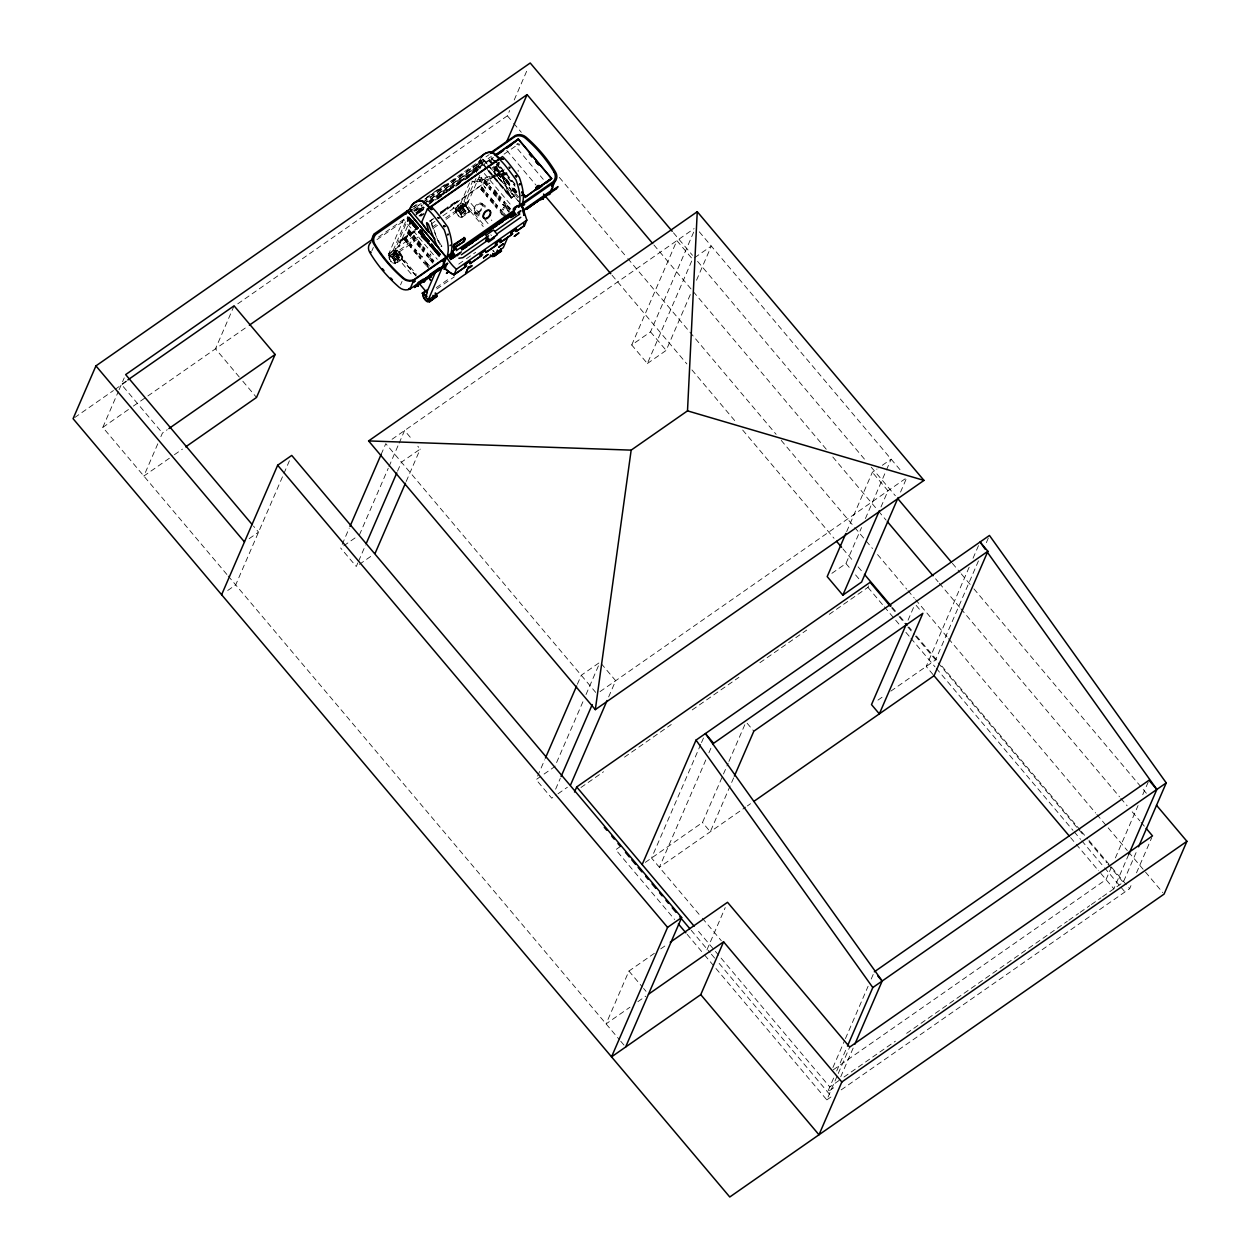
<?xml version="1.0" encoding="UTF-8"?>
<svg xmlns="http://www.w3.org/2000/svg" width="1260" height="1260" viewBox="0 0 1260 1260"><rect width="100%" height="100%" fill="white"/><g stroke="black" fill="none" stroke-linecap="round" stroke-linejoin="round"><path stroke-width="0.75" stroke-dasharray="5 3.75" d="M485.887 167.927L479.556 160.429L476.248 168.1L476.154 171.281L479.824 162.792L483.604 160.178M453.836 207.443L452.938 208.325L453.71 207.837M473.697 171.061L474.815 170.195L473.917 170.73M393.561 253.008C395.026 248.346 396.522 255.166 393.561 253.008C394.207 259.245 397.483 250.677 393.64 252.693M393.97 254.819L395.687 254.504M460.105 206.419C461.585 201.726 462.971 208.64 460.105 206.419C460.735 212.657 464.026 204.089 460.183 206.105M460.514 208.231L462.231 207.916M422.399 257.024L421.927 256.205M489.951 183.724L488.927 182.842M491.51 219.98L491.841 220.657M502.567 208.735L503.228 210.042L502.992 209.191M423.549 204.12L476.69 167.06L476.154 171.281L479.95 160.886L479.115 161.469M489.778 160.319L493.274 163.69M493.778 166.95C496.361 173.786 501.637 173.565 494.188 166.714M498.031 171.801L493.999 166.934M499.18 170.761C485.935 156.523 507.717 180.92 495.101 166.257M505.465 180.227C517.687 195.631 496.849 170.005 509.355 185.362M505.638 178.81L501.354 173.833L505.339 179.156M506.536 179.802C518.821 197.127 498.598 166.462 509.906 184.905M515.844 192.56C514.568 196.324 506.583 178.715 515.529 193.064M516.616 192.323L512.363 187.204L516.6 192.119M409.327 235.541L415.312 231.178M409.784 234.486L417.154 229.162M446.607 190.717L454.246 185.283L446.654 190.748M456.655 183.708L464.294 178.274L456.703 183.739M457.632 201.001L450.009 206.451L457.648 201.017M506.095 179.755L510.016 184.653M515.687 192.78L511.198 188.386M515.986 193.882L519.057 197.3M394.034 251.764L395.482 252.409M395.152 253.166L393.876 253.386M460.577 205.175L462.026 205.821M461.695 206.577L460.42 206.798M393.089 250.582L406.964 218.452M226.894 574.466L102.8 427.392L118.298 391.577M119.07 389.781L124.236 377.874M157.799 443.803L143.845 476.044L172.825 455.837M160.886 436.637L162.446 433.062L167.265 429.691M234.077 305.834L215.476 348.815L241.605 379.764M371.873 250.866L373.354 247.432M289.422 460.766L235.699 584.908L224.752 592.547M395.561 263.797C394.837 255.481 380.079 255.78 395.955 249.889L400.255 252.614L403.184 258.473L395.561 263.797L393.923 259.765L388.868 253.512L403.562 219.571L404.806 221.051M388.316 255.213L391.891 257.15L406.429 222.721M392.758 254.315L396.459 250.74L416.383 274.349M398.412 246.062L398.018 246.456M395.231 254.756L407.72 225.902M400.554 284.855L402.034 281.437M473.697 171.234L474.815 170.195M460.624 203.474L469.901 182.038M473.76 173.108L475.303 169.533M480.926 158.224L480.139 160.02L487.636 168.903M442.937 215.806L463.995 201.127L472.5 181.471M476.359 172.541L482.485 158.382L521.183 204.435M482.753 159.075L479.052 167.627L493.542 157.516M483.73 159.862L479.918 168.651L478.674 167.186M463.601 207.081L476.091 178.227M446.119 219.272L467.019 204.703L481.084 172.368M484.013 165.595L485.462 162.272M237.746 303.833L507.37 115.81L509.654 110.518M514.222 99.965L527.168 70.04M492.124 164.666L489.258 160.886L492.235 164.414M489.605 160.839L493.164 163.942M491.998 157.264L491.526 158.366L495.227 162.776M490.156 162.839L492.518 157.374M493.621 166.918L497.716 171.848M498.393 162.241L494.188 171.029A3.244 1.244 55.1 0 0 495.652 174.762L500.881 180.637L503.953 178.463L501.637 170.572L502.661 170.62L510.709 190.071A9.859 3.811 55.1 0 0 514.127 195.867L511.056 198.23L487.006 169.738M489.526 183.267L486.454 185.566M499.433 163.658L497.117 168.982A3.244 1.244 55.1 0 0 498.598 172.714L500.945 180.621M498.55 171.376L494.692 166.147M504.488 179.755L500.22 174.793L504.441 179.802M500.645 174.746L504.709 179.188M342.2 544.383L349.209 528.192M381.134 454.435L385.796 443.646L595.681 692.386M504.016 179.849L500.677 174.478M509.292 185.377L505.622 180.259M359.431 534.886L388.238 468.326M389.009 466.531L398.349 444.938M399.136 443.142L404.586 430.542L411.799 439.094M515.718 192.874L511.34 187.929M516.773 191.961L512.914 187L516.884 191.709M511.056 198.23L514.127 195.867M499.18 162.729A220.043 84.971 55.1 0 0 494.77 170.62A3.244 1.244 55.1 0 0 496.251 174.352C508.363 193.945 494.723 164.95 501.181 173.549L508.363 191.709A9.859 3.811 55.1 0 0 511.78 197.505L488.864 170.824M357.84 562.921L356.281 566.512L340.641 547.99M358.612 561.125L365.62 544.934M397.546 471.161L401.436 462.168L420.226 449.08L417.816 446.229M406.208 481.462L420.226 449.08M631.733 344.972L676.888 240.629L692.527 259.15L647.372 363.51L631.733 344.972L650.522 331.868L694.89 229.32M647.372 363.51L666.162 350.406L691.063 292.84M696.512 280.24L711.317 246.062L694.102 258.064M537.658 776.034L544.666 759.843M577.363 684.274L581.254 675.281L600.028 662.177M582.908 701.757L554.872 766.537L542.351 775.262M586.01 694.559L598.469 665.784M555.628 789.169L560.29 778.365M608.659 696.906L615.667 680.715L601.24 663.61M700.733 744.376L651.546 858.028L701.096 916.744M701.505 742.581L704.623 735.367M705.805 759.969L659.374 867.289L745.731 807.061M708.908 752.818L712.782 743.872M654.365 953.316L628.929 971.066L606.076 1023.876L629.937 1007.228M645.293 862.391L702.497 822.496L722.705 775.798M723.476 774.002L728.138 763.229M728.926 761.434L746.014 721.917M733.635 777.877L710.309 831.758L702.497 822.496M846.657 531.641L872.345 472.264L877.039 468.988M831.883 573.332L845.964 563.519L861.541 527.53M865.431 518.537L885.67 471.76M886.457 469.964L891.119 459.16L878.598 467.901M880.976 506.992L887.985 490.801L872.345 472.264M900.538 492.093L905.987 479.493M706.955 949.819L725.24 907.578M829.253 614.329L867.951 587.349L870.125 582.325M908.05 620.203L914.256 605.84M969.145 567.252L926.21 666.461L934.022 675.738M973.051 558.243L979.288 543.816M890.82 691.141L935.597 659.925L978.532 560.716M986.344 542.666L988.675 537.264M832.923 1067.519L844.641 1040.429M845.428 1038.634L868.093 986.265M871.211 979.036L873.558 973.618M833.632 1078.072L827.615 1091.979L835.679 1086.356M836.703 1070.968L846.689 1047.895M704.671 955.111L826.828 1099.886L837.49 1075.237M838.246 1073.488L849.681 1047.076M840.735 1076.78L853.24 1047.895M1111.493 866.943L1106.028 879.575L831.364 1071.126M1115.399 857.903L1138.063 805.534M1142.741 794.698L1148.994 780.255M1128.692 854.532L1113.84 888.836L1098.436 870.581M1102.594 896.679L1123.227 882.299L1137.056 850.342M841.192 1089.869L1129.653 888.678L1131.937 883.402M1136.504 872.833L1151.75 837.632M397.971 246.535L398.79 246.125M476.248 168.1L473.429 173.187L478.674 169.533M480.107 179.66L479.824 181.062L480.832 180.022M416.036 214.2L423.659 208.814L416.209 214.216M424.022 207.963L416.524 213.223M463.759 179.503L456.687 184.228M398.176 246.188L398.601 245.794M480.753 180.952L479.619 180.873L480.044 179.66M501.779 170.257L498.708 172.62L503.874 178.573M417.406 211.633L424.305 206.813M453.458 186.763L446.638 191.237M450.891 204.892L457.616 200.498M433.676 200.56L426.951 204.97M443.63 193.615L436.732 198.434M456.215 185.299L463.034 180.826M472.973 173.171L465.901 178.07M410.681 232.942L413.264 231.43M414.902 208.026L421.297 203.537M422.903 202.419L479.824 162.792L478.973 161.784L479.808 161.201M126.221 381.055L121.401 384.41L162.446 433.062M74.686 417.564L113.447 390.537M115.054 389.419L126.362 381.528M411.91 207.601L416.745 204.23M426.416 197.489L445.741 184.023M413.894 206.955L417.076 204.734M425.061 199.159L429.865 195.82M475.933 163.69L431.455 194.717L478.894 163.233M485.966 156.823L489.195 154.586M411.548 210.2L421.171 203.49M422.777 202.372L481.383 161.501M102.8 427.392L131.78 407.185M133.387 406.066L146.255 397.089M147.877 395.955L247.748 326.308M413.894 210.436L421.958 204.813M423.565 203.679L491.321 156.429M413.878 210.861L421.927 205.238M414.194 211.381L422.147 205.821M428.51 201.395L476.69 167.06M378.52 237.037L407.736 216.657M415.784 211.05L422.21 206.561M428.652 202.073L492.77 157.358M423.36 206.75L417.375 211.066L424.557 206.199M430.148 202.009L434.558 199.001L429.975 202.419M376.976 239.62L404.365 220.516M415.595 212.861L423.533 207.317M429.896 202.891L480.784 167.407M416.414 212.956L424.321 207.427M427.88 205.065L472.689 173.817M437.661 198.529L443.363 194.261M445.993 192.717L450.135 189.835M466.988 178.07L472.5 174.227M437.377 199.174L441.52 196.292M455.758 186.354L459.9 183.456M465.334 179.676L470.846 175.833M416.036 214.798L423.202 209.869L415.847 215.208M504.047 154.161L515.356 146.27L543.265 179.345M419.186 215.618L421.942 213.696M419.013 216.027L421.769 214.105M419.958 216.106L424.1 213.208M420.872 216.2L423.628 214.279M440.496 212.861L447.678 207.931L440.323 213.271M414.209 231.509L409.831 234.502M429.959 220.957L432.716 219.035M441.425 212.956L504.079 169.234M415.138 231.604L409.374 235.573M429.786 221.366L435.298 217.523M439.866 214.326L504.441 169.249M487.147 169.423L511.182 197.914A9.859 3.811 55.1 0 1 507.764 192.119L501.181 173.549M388.868 253.512L415.595 234.88M431.676 223.666L434.889 221.429M454.86 208.625L462.499 203.301L466.798 206.026L469.728 211.885L462.105 217.208L459.065 211.585L454.86 208.625L459.16 211.349L462.105 217.208M455.238 209.066C462.326 199.663 466.924 204.593 469.728 211.885M388.694 255.654C395.183 246.944 400.444 250.472 402.806 258.017L394.569 263.75M396.459 250.74L393.372 252.898L413.296 276.507M389.324 256.064L392.269 254.016M393.419 253.228L396.349 251.181M455.868 209.475L458.798 207.427M459.963 206.64L462.892 204.593M459.144 208.294L460.325 207.475M392.6 254.882L418.588 236.723M432.889 226.737L436.07 224.532M445.615 217.87L468.153 202.261M391.891 257.103L419.092 238.124M433.393 228.155L438.165 224.816M397.12 260.899L398.302 260.08M463.664 214.31L464.845 213.491M461.113 217.161A4.646 1.795 55.1 0 0 458.514 210.593A4.646 1.795 55.1 0 0 455.837 212.2A4.646 1.795 55.1 0 0 461.113 217.161L469.35 211.444M438.827 242.77A9.859 3.811 55.1 0 1 437.929 240.817L431.345 222.248M488.88 170.383L510.127 195.552L512.473 193.914M174.431 454.702L182.48 449.095M458.719 264.112L464.877 259.828M466.42 258.741L475.666 252.299M436.275 287.627L450.592 277.641M436.779 289.028L454.277 276.838M249.165 538.666L258.552 532.114L253.496 526.113M392.065 439.267L694.102 228.611M343.775 545.801L356.296 537.075M359.415 564.338L371.936 555.597M600.012 691.63L905.2 478.784M540.792 776.349L536.098 779.625L551.738 798.163L556.432 794.887M557.991 793.8L567.378 787.248M580.955 787.5L603.524 771.766M624.487 757.15L671.249 724.531M692.212 709.915L738.958 677.297M759.922 662.681L806.683 630.079M620.44 846.436L615.746 849.712L674.62 919.485M877.952 700.119L882.772 696.764M747.337 805.943L750.551 803.691M660.728 948.89L665.5 945.551M637.875 1001.684L645.829 996.14M839.176 1080.403L829.789 1086.939L696.67 929.187M843.995 1077.032L895.403 1041.185M906.633 1033.342L1067.252 921.328M1068.858 920.209L1078.497 913.484M1080.103 912.366L1089.742 905.641M1091.349 904.522L1100.988 897.797M826.828 1099.886L831.521 1096.61L717.712 961.726M424.951 199.033L429.833 195.788M518.207 171.486L518.144 170.179M506.866 172.51L496.991 174.179L474.138 181.109M507.276 174.006C495.259 173.911 482.785 184.59 471.807 181.172M498.85 172.289L500.598 173.959M481.446 177.392L482.013 178.511L481.273 177.235M483.147 179.503L483.446 179.692M422.226 257.04L414.887 248.929L421.612 256.82M429.959 220.61L431.188 221.917M481.698 203.317L487.604 207.616M481.021 204.262L486.675 208.388M475.43 212.042L479.682 215.145M474.768 212.987L480.674 217.287M503.748 207.27L504.142 208.278L503.685 207.396M472.925 181.156L474.705 182.102L480.501 180.338A5.324 1.591 -27.2 0 0 484.312 179.109L497.149 174.935A27.279 10.915 -4 0 0 507.071 173.266M510.253 209.05L503.953 201.175L510.442 208.64M699.284 231.809L900.742 470.563M673.47 232.785L692.496 255.323M697.567 261.34L864.911 459.664M871.243 467.176L895.34 495.731M952.387 563.346L959.994 572.355M961.254 573.867L972.673 587.38M973.933 588.892L1146.348 793.233M653.94 244.991L691.992 290.084M693.268 291.595L826.466 449.474M832.813 456.986L877.212 509.607M878.488 511.119L886.095 520.128M935.566 578.765L938.101 581.774M939.377 583.285L959.679 607.336M960.939 608.848L1119.526 796.792M1120.786 798.289L1127.133 805.802M1132.205 811.818L1139.812 820.843M1141.087 822.339L1144.899 826.859M507.37 115.81L512.442 121.811M513.702 123.322L521.309 132.331M559.346 177.408L626.535 257.04M627.811 258.536L688.653 330.671M689.929 332.168L776.128 434.338M781.2 440.354L853.461 525.987M854.737 527.499L864.88 539.516M866.14 541.012L872.487 548.525M877.558 554.542L906.712 589.097M907.987 590.609L914.319 598.122M915.595 599.618L947.284 637.182M948.544 638.678L1095.617 812.983M1096.877 814.48L1127.306 850.547M1128.582 852.043L1162.807 892.615M916.162 605.367L920.619 610.659M506.756 150.444L535.941 185.015M612.045 275.216L686.873 363.904M691.945 369.92L736.344 422.541M742.691 430.054L834.01 538.288M842.893 548.809L853.036 560.842M858.107 566.858L863.179 572.859M892.364 607.446L898.695 614.959M899.971 616.455L907.578 625.48M908.854 626.976L911.389 629.984M916.461 636.001L936.747 660.051M941.834 666.067L1080.088 829.931M1081.348 831.427L1087.695 838.955M1088.971 840.452L1110.533 866.014M1111.793 867.51L1129.653 888.678M891.529 607.682L897.829 615.148M899.089 616.644L906.633 625.59M907.893 627.086L914.193 634.552M915.453 636.048L935.597 659.925M938.133 662.917L1083.931 835.711M1089.002 841.727L1106.753 862.753M1108.013 864.265L1123.227 882.299M867.951 587.349L883.134 605.351M884.394 606.847L900.853 626.346M905.908 632.347L909.704 636.851M910.98 638.347L935.014 666.839M936.29 668.335L1072.969 830.324M1074.229 831.82L1080.56 839.333M1081.82 840.83L1103.335 866.329M1104.595 867.825L1119.793 885.827M1121.053 887.323L1124.959 891.954M650.522 331.868L666.162 350.406M845.964 563.519L850.783 569.221M855.587 574.922L859.194 579.191M1070.606 837.617L1097.161 869.085M495.054 160.382L515.356 184.432M494.471 160.209L515.513 185.141M492.046 158.477L495.857 162.981M497.117 164.477L514.883 185.535M496.472 164.241L515.041 186.244M492.062 167.296L518.71 198.859M486.439 163.438L482.359 158.697L480.013 160.335L483.808 164.839M487.667 164.903L518.411 201.332M511.749 197.521L510.127 195.552M479.414 160.744L485.746 168.241M484.328 173.518L511.497 205.726M509.969 209.664L503.48 202.198L509.796 210.073M508.284 209.27L502.992 203.301L509.339 211.129M509.103 211.759L502.614 204.309L508.914 212.184M506.945 216.641L500.456 209.191L504.331 214.153M506.488 217.696L500.062 210.231L505.087 216.673M504.851 217.303L499.558 211.334L502.236 214.814M479.918 213.932L468.799 200.765L465.397 203.128L485.163 226.548M484.864 219.791L488.565 224.185M463.995 201.127L467.019 204.703M464.704 204.561L483.273 226.58M407.673 224.185L437.315 259.324M433.267 261.513L426.746 254.111L433.078 261.938M432.637 262.978L426.321 255.118L433.046 263.009M429.487 265.986L424.273 259.969L430.526 267.86M427.801 265.608L423.754 261.041L430.07 268.916M429.786 269.545L423.297 262.096L427.172 267.073M396.317 252.252L416.225 275.845M395.845 252.173L415.973 276.019M747.133 723.24L753.842 731.178M702.371 918.256L721.334 940.732M242.849 381.245L256.52 397.451M691.189 930.274L710.136 952.733M711.396 954.23L716.452 960.214M687.141 934.322L702.166 952.135M628.929 971.066L642.364 986.989M643.592 988.439L646.034 991.336M228.155 575.962L619.51 1039.799M620.739 1041.248L625.621 1047.028M491.4 235.62L490.865 234.722M431.471 224.469L437.929 240.817M494.708 252.284A3.78 1.465 55.1 0 1 492.896 250.126M493.589 251.622A4.646 1.795 55.1 0 1 492.849 250.645M389.781 259.812A4.646 1.795 55.1 0 1 390.458 256.111A4.646 1.795 55.1 0 1 394.9 261.97A4.646 1.795 55.1 0 1 391.923 262.631M391.135 261.796A4.646 1.795 55.1 0 1 390.395 260.836M390.19 259.922A3.874 1.496 55.1 0 1 390.632 256.725A3.874 1.496 55.1 0 1 394.38 261.544A3.874 1.496 55.1 0 1 392.002 262.253M391.34 261.56A3.874 1.496 55.1 0 1 390.726 260.773M494.188 171.029A220.043 84.971 55.1 0 1 499.244 162.256M441 246.173A9.859 3.811 55.1 0 0 441.347 246.629L441.929 246.22A9.859 3.811 55.1 0 1 440.905 244.818M439.677 244.251A9.859 3.811 55.1 0 1 439.378 243.763M440.575 244.33A9.859 3.811 55.1 0 1 438.512 240.408M516.647 144.412A9.167 8.221 23.4 0 1 519.341 145.215M517.057 143.53A9.403 8.442 23.4 0 1 519.829 144.364M483.698 185.661L485.557 188.102L483.698 185.661M404.491 239.825L411.217 247.873L404.523 239.794M404.964 238.849L411.673 246.897L405.043 238.802M405.421 237.778L412.13 245.826L405.452 237.746M407.515 232.848L414.241 240.896L407.547 232.816M407.972 231.871L414.697 239.904L408.019 231.824M408.445 230.8L415.154 238.849L408.476 230.769M408.87 229.745L415.595 237.793L408.965 229.698M413.894 250.96L420.62 259.009L413.894 250.96M414.398 250.031L421.123 258.079L414.493 249.984M416.918 243.983L423.644 252.032L416.95 243.936M417.422 243.054L424.132 251.102L417.422 243.054M417.879 241.999L424.604 250.031L417.91 241.952M418.32 240.928L425.029 248.976L418.399 240.88M427.203 253.039L433.928 261.088L427.298 252.992M480.753 189.095L487.462 197.143L480.753 189.095M481.21 188.055L487.919 196.088L481.241 188.008M481.666 186.984L488.376 195.032L481.698 186.952M483.777 182.117L490.487 190.165L483.808 182.086M484.234 181.062L490.943 189.11L484.265 181.03M484.69 180.007L491.4 188.055L484.769 179.959M490.156 200.182L496.881 208.231L490.187 200.151M490.534 199.096L497.243 207.144L490.565 199.064M490.99 198.04L497.7 206.089L491.085 197.993M493.18 193.205L499.905 201.254L493.274 193.158M493.558 192.119L500.267 200.167L493.637 192.071M494.014 191.063L500.724 199.096L494.046 191.016M494.471 190.024L501.197 198.072L494.503 189.992M467.712 176.274L468.909 175.392L467.775 176.179M399.53 242.377L407.153 236.975L399.53 242.377M399.987 241.306L407.531 236.124L399.987 241.306M400.428 240.282L408.067 234.911L400.522 240.14M436.889 197.458L444.528 192.055L436.937 197.395M440.48 212.279L448.119 206.892L440.48 212.279M466.231 176.998L473.855 171.596L466.263 176.935M430.07 254.048L430.967 255.307L430.227 254M393.388 255.953A4.646 1.795 55.1 0 0 398.664 260.914A4.646 1.795 55.1 0 0 396.065 254.347A4.646 1.795 55.1 0 0 393.388 255.953M393.734 255.733A3.78 1.465 55.1 0 0 397.971 260.269A3.78 1.465 55.1 0 0 396.412 255.213A3.78 1.465 55.1 0 0 393.734 255.733M392.569 256.552A3.78 1.465 55.1 0 0 396.79 261.088A3.78 1.465 55.1 0 0 395.231 256.032A3.78 1.465 55.1 0 0 392.569 256.552M396.317 253.906A4.646 1.795 55.1 0 0 401.593 258.867A4.646 1.795 55.1 0 0 398.995 252.299A4.646 1.795 55.1 0 0 396.317 253.906M396.711 253.669A3.685 1.417 55.1 0 0 400.822 258.142A3.685 1.417 55.1 0 0 399.373 253.26A3.685 1.417 55.1 0 0 396.711 253.669M392.238 256.741A4.646 1.795 55.1 0 0 397.498 261.702A4.646 1.795 55.1 0 0 394.916 255.134A4.646 1.795 55.1 0 0 392.238 256.741M459.931 209.365A4.646 1.795 55.1 0 0 465.208 214.326A4.646 1.795 55.1 0 0 462.609 207.758A4.646 1.795 55.1 0 0 459.931 209.365M460.278 209.144A3.78 1.465 55.1 0 0 464.515 213.68A3.78 1.465 55.1 0 0 462.955 208.625A3.78 1.465 55.1 0 0 460.278 209.144M459.113 209.963A3.78 1.465 55.1 0 0 463.334 214.499A3.78 1.465 55.1 0 0 461.774 209.443A3.78 1.465 55.1 0 0 459.113 209.963M462.861 207.317A4.646 1.795 55.1 0 0 468.137 212.279A4.646 1.795 55.1 0 0 465.538 205.711A4.646 1.795 55.1 0 0 462.861 207.317M463.255 207.081A3.685 1.417 55.1 0 0 467.365 211.554A3.685 1.417 55.1 0 0 465.916 206.671A3.685 1.417 55.1 0 0 463.255 207.081M458.782 210.152A4.646 1.795 55.1 0 0 464.042 215.114A4.646 1.795 55.1 0 0 461.459 208.561A4.646 1.795 55.1 0 0 458.782 210.152M456.057 211.68A3.874 1.496 55.1 0 0 460.325 216.61A3.874 1.496 55.1 0 0 459.097 211.664A3.874 1.496 55.1 0 0 456.057 211.68M479.162 178.952A3.292 1.276 55.1 0 0 482.816 183.078A3.292 1.276 55.1 0 0 481.682 178.81A3.292 1.276 55.1 0 0 479.162 178.952M477.902 213.05A5.953 3.654 -53.9 0 0 482.344 204.025A5.953 3.654 -53.9 0 0 474.437 207.38A5.953 3.654 -53.9 0 0 477.902 213.05M477.965 212.105A4.788 2.945 -53.9 0 0 481.556 204.829A4.788 2.945 -53.9 0 0 475.177 207.538A4.788 2.945 -53.9 0 0 477.965 212.105"/><path stroke-width="1.5" d="M519.75 184.795C521.388 183.487 518.081 184.464 520.049 184.275M522.27 195.079L521.561 195.584M368.597 440.921L631.165 450.135L687.503 410.855L697.252 211.711L368.597 440.921L595.318 709.632L923.974 480.406L697.252 211.711M450.497 245.117L449.977 245.637M448.292 234.439L447.552 234.943L448.056 234.077M595.318 709.632L631.165 450.135M517.293 206.293L516.301 206.482M407.515 218.232C414.934 228.769 412.036 219.901 407.815 217.901M408.382 217.807L412.981 222.185M408.382 217.886L412.776 222.532L408.776 217.208M412.02 222.705L407.783 218.153M416.934 228.532L412.603 223.776L416.792 228.91M417.958 227.808C407.201 216.594 419.674 228.391 417.406 228.548M419.013 231.682L423.218 236.848M424.526 235.604C421.376 240.502 416.587 219.886 424.384 235.982M419.202 231.761L423.391 236.565M423.769 237.699L428.18 242.518M429.266 241.684C420.761 232.013 422.352 234.234 429.392 241.29M431.015 244.708L435.267 249.417L431.015 244.708L431.708 244.046L435.267 249.417M431.172 244.345L435.377 249.165M434.637 249.527C412.76 227.588 453.6 267.64 429.975 245.432M434.968 250.504C447.804 266.852 426.494 239.809 439.378 255.323M430.637 209.412L431.581 209.27L430.652 209.286M501.763 159.217L502.693 159.201L501.889 158.634M417.659 286.162L418.415 285.532M418.226 285.973L417.769 286.335M485.588 251.244C484.848 249.669 478.658 255.229 481.099 255.229M548.998 194.78L550.21 193.835M554.668 189.614L556.227 188.37M487.62 238.392L488.518 240.361L488.014 238.927M444.827 226.485C442.638 224.595 445.016 228.422 444.528 225.698L443.756 226.264L444.717 226.249M456.529 255.181L461.365 251.874M438.937 217.98L437.724 217.602L438.89 218.059M509.591 168.115L509.072 167.139L510.064 167.785M516.033 176.715L515.812 175.77L516.505 176.384M412.303 224.217L416.824 228.706L412.43 224.059M439.141 255.717L434.858 250.819M672.21 231.289L530.224 63L95.933 365.888L73.08 418.682L729.776 1197L1164.067 894.112L1186.92 841.318L1156.491 805.25M127.843 379.921L234.077 305.834L275.121 354.469L256.52 397.451L185.692 446.859M371.464 240.739L374.503 233.698L410.303 208.719L411.548 210.2M221.618 594.736L277.657 465.239L291.737 455.427L681.66 917.548L625.621 1047.028M405.846 214.294L407.374 210.766L447.316 258.457A37.831 26.933 70.6 0 0 456.419 269.231L453.962 274.885A26.917 24.145 23.4 0 1 445.142 268.789L442.843 266.128L444.024 267.53M408.035 212.042L375.842 234.439A9.167 8.221 23.4 0 0 374.818 244.03A135.481 121.559 23.4 0 0 403.515 278.019A9.167 8.221 23.4 0 0 413.957 279.594L446.182 257.15L407.736 211.397M408.476 212.562L411.705 210.262M410.555 209.507L409.72 209.129L435.015 239.132M411.311 223.288L407.468 218.342M412.351 222.579L408.492 217.633M417.848 227.997L413.989 223.052M417.265 228.407L413.327 223.493M523.924 215.365L521.782 204.939A58.401 22.554 55.1 0 0 519.341 177.424A134.143 51.802 55.1 0 0 508.111 162.524A38.241 14.774 55.1 0 0 502.504 156.555L427.376 208.939L422.005 221.382A3.244 1.244 55.1 0 0 423.47 225.099C435.613 244.723 421.942 215.696 428.416 224.296L435.582 242.456A9.859 3.811 55.1 0 0 439 248.267M424.526 235.525L420.556 230.832M423.833 236.187L419.895 231.289M423.706 237.967C439.929 254.552 407.941 223.792 428.369 241.999M370.692 242.487A9.403 8.442 23.4 0 0 369.7 252.331A141.025 126.535 23.4 0 0 399.278 287.375A9.403 8.442 23.4 0 0 409.988 289.06L413.784 280.255L453.474 252.567M433.944 250.126L430.243 244.818M435.787 250.362L439.756 255.055M436.37 249.952L440.449 254.394M426.731 292.414L435.944 271.12M443.221 263.986L446.182 257.15M418.273 282.398L427.187 292.966L425.486 296.903L428.164 300.085L446.654 257.339A58.401 22.554 55.1 0 0 444.213 229.808A134.143 51.802 55.1 0 0 432.983 214.909A38.241 14.774 55.1 0 0 427.376 208.939M409.988 289.06L443.126 265.939L444.402 263.009M445.394 268.144L444.008 269.372L445.3 268.537L446.686 263.482M506.504 142.144L527.074 94.626L652.664 243.479M349.996 526.397L381.134 454.435M517.86 140.459L518.285 138.931L551.707 178.542L546.588 182.889M468.515 266.947L465.428 274.082L428.164 300.085M468.295 268.27C477.808 263.797 466.924 264.411 466.011 273.672L503.276 247.684L507.922 236.975M492.109 238.408L495.085 236.423M366.408 543.123L396.774 472.973M525.026 197.568L536.319 188.905A2.929 2.63 23.4 0 1 540.509 185.992L551.329 178.447L518.348 139.356L495.747 155.122M375.07 553.423L405.421 483.257M516.38 231.352L524.396 225.776L526.837 220.122A106.139 10.064 72.5 0 0 524.317 212.468L523.892 211.207A106.139 10.064 72.5 0 0 521.782 204.939A58.196 48.762 -74.9 0 1 523.325 210.877M551.329 178.447L535.846 190.008M522.664 210.467L550.825 190.827L554.636 182.023A9.403 8.442 23.4 0 0 555.628 172.179A141.025 126.535 23.4 0 0 526.066 137.135A9.403 8.442 23.4 0 0 515.356 135.466L490.313 152.917M545.438 758.032L576.576 686.07M561.078 776.569L592.216 704.608M570.512 785.059L607.099 700.497M574.513 792.005L576.686 786.965L870.125 582.325L890.269 606.202M642.159 864.565L696.024 740.108L989.462 535.453L1166.24 782.901L1138.583 846.799M712.782 743.872L987.887 551.266L980.075 542.005L985.336 549.376M681.66 917.548L667.58 927.36L611.541 1056.856L700.749 994.644L723.587 941.834L841.837 1081.978L818.984 1134.787L700.749 994.644M734.407 776.081L753.842 731.178L922.856 613.305L879.338 713.885L871.51 704.608L906.491 623.794M845.869 533.437L827.19 576.608L842.83 595.145L861.604 582.041L898.191 497.495M842.83 595.145L879.417 510.584M753.779 801.439L934.022 675.738L987.887 551.266M847.46 1046.115L872.802 987.556L1166.24 782.901M854.816 1044.288L882.189 981.005L705.411 733.556L713.223 742.833M1128.692 854.532L1156.853 789.437L987.431 552.321M449.584 254.268L448.938 254.882M423.754 282.004L424.919 281.075L424.116 281.909M456.655 248.755L454.813 249.354M519.057 214.609L519.781 213.916L495.007 231.352M521.199 204.073L520.648 204.923M432.841 296.431L433.015 295.375M417.706 284.981L416.147 285.988L417.485 285.532M469.523 262.946C472.122 258.867 462.546 265.97 465.696 265.97M500.346 241.448C502.992 236.927 492.298 245.842 497.086 244.188M459.616 253.843C460.892 251.228 453.789 257.764 457.931 255.276M517.356 206.593L517.781 205.616L514.174 207.979M515.198 231.289C519.482 226.359 508.694 233.352 511.922 233.746M453.474 250.425L453.017 251.48M514.505 207.868L513.151 209.349L516.127 207.538M543.406 198.812L542.65 199.269L543.217 198.607M556.416 188.921L558.023 186.606L525.388 209.491L539.28 200.309A6.253 1.339 -40.2 0 0 541.942 199.143L555.581 189.284M516.568 176.321L516.096 175.975M453.899 250.063L452.12 251.921L452.954 251.764M453.695 250.047L455.522 248.708M514.726 207.49L515.954 206.53M519.435 212.357C524.459 208.01 515.104 213.885 518.522 213.003M497.07 251.228L497.401 250.047M447.93 271.64L446.402 273.389L447.394 272.9M527.074 94.626L125.653 374.598L252.22 524.601M414.367 202.86L483.62 154.555M490.801 153.452L514.962 136.615A9.167 8.221 23.4 0 1 525.42 138.19A135.481 121.559 23.4 0 1 554.101 172.195M249.354 325.19L371.952 239.684M495.085 155.122L518.285 138.931M497.7 154.051L503.89 149.735M506.992 147.593L516.269 141.12M498.503 153.972L503.338 150.586M506.567 148.334L511.418 144.963M407.657 220.642L410.413 218.705M407.484 221.051L410.24 219.13M429.44 207.994L499.858 158.87L500.44 159.563M410.146 222.973L412.902 221.051M409.862 223.618L412.634 221.697M409.689 224.028L412.445 222.107M414.823 230.06L417.454 228.17M418.808 232.643L422.021 230.391M168.887 428.573L275.121 354.469M519.766 184.448L520.238 183.944M454.151 244.267L464.436 237.778A6.851 2.772 -45.6 0 1 464.2 241.463L453.931 247.952A6.883 2.788 -45.6 0 1 454.151 244.267L454.561 244.66A6.883 2.788 -45.6 0 0 454.324 248.346M454.561 244.66L464.436 237.778M551.707 178.542L525.42 196.875L521.703 192.481M537.311 189.346L541.957 186.118M453.931 247.952L459.569 244.015M522.475 203.128L553.077 181.786A9.167 8.221 23.4 0 0 554.116 172.195M456.246 250.645L515.387 209.396M554.636 182.023L518.395 207.302A58.401 22.554 55.1 0 0 515.954 179.786A134.143 51.802 55.1 0 0 504.724 164.887A38.241 14.774 55.1 0 0 499.117 158.918M418.32 282.539L423.155 279.169M429.597 274.68L439.252 267.939M488.628 235.809L461.349 254.756M488.801 239.605L462.829 257.702L458.892 258.268M496.802 234.029L520.805 217.287M497.432 234.643L489.746 240.046L485.887 235.336L493.526 230.013L496.456 233.478M494.44 237.967L488.565 242.062L486.187 239.904M426.447 296.163L422.242 293.202L426.825 290.005M456.419 269.231L526.837 220.122M422.62 293.643L425.675 291.517M465.224 266.868L454.135 274.601A26.649 23.909 23.4 0 1 450.954 272.932M469.98 263.56L482.659 254.709M496.912 244.771L485.824 252.504L497.18 244.755M500.094 242.566L512.757 233.714M515.938 231.509L523.861 225.981A29.594 26.554 23.4 0 0 523.562 224.91M453.962 274.885L466.767 265.954M469.964 263.734L481.178 255.906M500.377 242.518L511.591 234.707M500.881 249.118L501.512 251.118L493.873 256.441L501.133 250.677L500.535 248.897M436.039 293.423L437.11 296.462L429.487 301.786L436.732 296.005L435.724 293.328M670.273 942.228L727.524 902.302L849.681 1047.076L1152.506 835.884L1146.159 828.356M648.475 994.234L723.587 941.834M874.345 971.806L1148.994 780.255L1156.822 789.516M841.837 1081.978L1186.92 841.318M491.416 151.909L491.747 151.924A6.237 2.41 55.1 0 1 493.857 152.995A23.011 8.883 55.1 0 1 498.944 157.831L499.858 158.886M491.652 151.909L490.817 151.909A68.828 26.57 55.1 0 0 481.43 157.248M519.372 184.354L520.222 184.464L519.624 183.865M422.242 293.202L426.541 295.911M488.408 239.636L487.006 239.195M687.503 410.855L923.974 480.406M487.116 237.825L486.218 237.368L486.722 238.786M464.2 241.463L463.806 241.07A6.851 2.772 -45.6 0 0 464.026 237.384M498.708 158.65L498.362 158.24A23.011 8.883 55.1 0 0 493.274 153.405A6.237 2.41 55.1 0 0 491.164 152.334L490.234 152.318A68.828 26.57 55.1 0 0 481.666 156.492M429.455 206.939L429.109 206.545A23.011 8.883 55.1 0 0 424.022 201.695A6.237 2.41 55.1 0 0 421.911 200.639L420.982 200.623A68.828 26.57 55.1 0 0 411.595 205.963L409.579 209.443L411.012 206.372A68.828 26.57 55.1 0 1 420.399 201.033L421.328 201.033A6.237 2.41 55.1 0 1 423.423 202.104A23.011 8.883 55.1 0 1 428.51 206.955L429.424 208.01M897.876 498.74L951.111 561.834M887.371 521.64L933.03 575.757M536.382 162.036L538.855 164.981M529.279 153.988L531.815 156.996M535.626 161.516L538.162 164.524M543.548 194.04L610.769 273.704M836.545 541.296L841.617 547.312M864.455 574.371L891.088 605.934M934.022 675.738L1069.346 836.105M521.703 191.945L525.499 196.465M443.126 265.939L444.78 267.892M877.684 975.791L882.158 981.083M576.686 786.965L694.134 926.179M604.296 827.316L606.784 830.245M611.746 836.136L614.234 839.081M617.951 843.491L620.44 846.436M625.495 852.422L629.275 856.91M631.811 859.918L635.591 864.407M638.127 867.4L641.907 871.889M645.703 876.377L648.223 879.37M652.019 883.858L655.814 888.363M659.594 892.852L662.13 895.844M665.91 900.333L668.446 903.325M672.226 907.814L676.022 912.319M679.817 916.808L689.913 928.778M678.368 923.927L685.881 932.841M277.657 465.239L667.58 927.36M95.933 365.888L244.471 541.926M696.024 740.108L872.802 987.556M407.374 210.766L408.508 212.499M492.802 253.417L493.873 256.441M428.4 298.746L429.487 301.786M492.912 254.221L493.495 256M428.526 299.549L429.109 301.329M521.782 204.939L524.128 211.9M515.812 175.77L516.096 176.652M428.542 299.092A4.646 1.795 55.1 0 1 426.652 301.345A4.646 1.795 55.1 0 1 422.856 295.108A4.646 1.795 55.1 0 1 426.715 296.084M431.755 299.392A4.646 1.795 55.1 0 1 430.322 299.707M428.101 299.171A3.685 1.417 55.1 0 1 426.242 300.447A3.685 1.417 55.1 0 1 423.502 295.486A3.685 1.417 55.1 0 1 426.778 296.761M435.566 296.872A4.646 1.795 55.1 0 1 434.448 296.809M435.125 293.123A4.646 1.795 55.1 0 1 435.897 295.092M433.046 297.927A4.646 1.795 55.1 0 1 432.936 298.541M435.424 294.824A3.874 1.496 55.1 0 1 435.472 295.47M496.156 254.063A4.646 1.795 55.1 0 1 494.708 254.378M493.322 255.496A4.646 1.795 55.1 0 1 490.25 255.355M492.676 255.118A3.685 1.417 55.1 0 1 490.644 255.118M499.952 251.527A4.646 1.795 55.1 0 1 498.834 251.48M497.448 252.598A4.646 1.795 55.1 0 1 497.023 253.575M486.88 241.306A3.733 1.37 55 0 1 485.856 240.156M523.53 211.885A58.196 48.762 -74.9 0 1 524.034 214.987M450.308 254.772A58.401 22.554 55.1 0 0 447.883 227.257A134.143 51.802 55.1 0 0 436.637 212.357A38.241 14.774 55.1 0 0 431.046 206.388M413.784 280.255A9.403 8.442 23.4 0 1 403.09 278.57A141.025 126.535 23.4 0 1 373.511 243.526A9.403 8.442 23.4 0 1 374.503 233.698M483.226 214.83A4.788 2.945 -53.9 0 1 489.29 210.31A4.788 2.945 -53.9 0 1 488.029 217.255A4.788 2.945 -53.9 0 1 483.037 215.901M449.962 272.302A26.649 23.909 23.4 0 1 446.245 269.372M523.75 223.603A29.893 26.822 23.4 0 1 524.38 225.776M552.904 187.047A9.403 8.442 23.4 0 1 550.825 190.827M535.988 187.897A2.929 2.63 23.4 0 1 540.02 187.094M371.117 252.567A9.167 8.221 23.4 0 1 370.692 251.78M392.459 279.752A135.481 121.559 23.4 0 1 390.71 277.972M384.016 270.585A135.481 121.559 23.4 0 1 382.426 268.679M410.256 288.146A9.167 8.221 23.4 0 1 408.555 288.745M465.397 265.86A3.685 0.787 -40.2 0 1 465.255 264.537A3.685 0.787 -40.2 0 1 469.303 261.34A3.685 0.787 -40.2 0 1 469.445 262.663M480.8 255.118A3.685 0.787 -40.2 0 1 480.501 253.984A3.685 0.787 -40.2 0 1 484.312 250.787A3.685 0.787 -40.2 0 1 485.289 251.37M496.818 244.062A3.685 0.787 -40.2 0 1 495.763 243.432A3.685 0.787 -40.2 0 1 499.921 239.935A3.685 0.787 -40.2 0 1 500.252 241.18M512.221 233.305A3.685 0.787 -40.2 0 1 511.04 232.864A3.685 0.787 -40.2 0 1 514.915 229.414A3.685 0.787 -40.2 0 1 516.096 229.871M448.985 256.898L454.12 253.654L448.985 256.82M449.71 258.221L454.86 254.977L449.71 258.221M450.481 259.544L455.569 256.237L450.513 259.387M461.034 248.488L466.137 245.18L461.05 248.409M461.774 249.811L466.909 246.566L461.79 249.732M467.066 244.282L472.216 241.038L467.066 244.282M467.806 245.605L472.941 242.361L467.806 245.605M473.099 240.077L478.249 236.833L473.13 239.935M473.839 241.4L478.942 238.093L473.839 241.321M479.131 235.872L484.234 232.564L479.147 235.793M479.871 237.195L485.005 233.95L479.871 237.195M485.163 231.667L490.298 228.422L485.163 231.667M485.887 232.99L491.038 229.745L485.935 232.848M491.195 227.461L496.33 224.201L491.227 227.304M491.92 228.784L497.023 225.477L491.935 228.706M497.227 223.256L502.362 219.996L497.227 223.177M497.952 224.579L503.102 221.335L497.952 224.579M503.26 219.051L508.394 215.791L503.26 219.051M503.984 220.374L509.134 217.13L504.016 220.232M509.276 214.846L514.379 211.538L509.308 214.688M510.016 216.169L515.151 212.924L510.032 216.09M510.772 217.492L515.923 214.232L510.772 217.492M483.509 257.875L487.982 254.504L483.509 257.875M498.881 247.165L503.338 243.794L498.881 247.165M514.332 236.36L518.789 232.99L514.332 236.36M429.739 279.09L430.668 280.318L429.739 279.09M447.631 263.387L432.952 274.381A6.253 1.339 -40.2 0 1 429.44 277.515L414.461 287.532L417.312 284.224L447.631 263.387M413.233 282.413L414.981 281.043L413.233 282.413M423.517 281.468L424.415 280.807L423.517 281.468M429.912 277.011L430.81 276.349L429.959 276.932M430.274 277.436L431.314 276.68L430.322 277.373M442.606 261.497L444.055 260.348L442.606 261.497M445.536 264.978L447.001 263.828L445.536 264.978M446.953 272.759L448.434 271.656L446.953 272.759M523.073 205.459L524.522 204.309L523.073 205.459M526.003 208.939L527.499 207.821L526.082 208.814M542.414 198.623L543.312 197.962L542.462 198.544M548.809 194.166L549.707 193.505L548.856 194.087M551.612 185.992L553.408 184.653L551.612 185.992M430.353 209.05L431.755 209.522L430.353 209.05M501.48 158.855L502.882 159.327L501.48 158.855M515.356 175.896L516.584 176.699L515.45 175.754M538.839 200.356L527.121 208.845L538.839 200.356M464.058 238.298L454.876 244.692A5.528 2.236 -45.6 0 0 454.671 247.858L463.869 241.448A5.513 2.236 -45.6 0 0 464.058 238.282M446.623 264.915L434.574 272.995L446.623 264.915M486.817 218.547A4.788 2.945 -53.9 0 0 490.408 211.286A4.788 2.945 -53.9 0 0 484.029 213.98A4.788 2.945 -53.9 0 0 486.817 218.547"/></g></svg>
